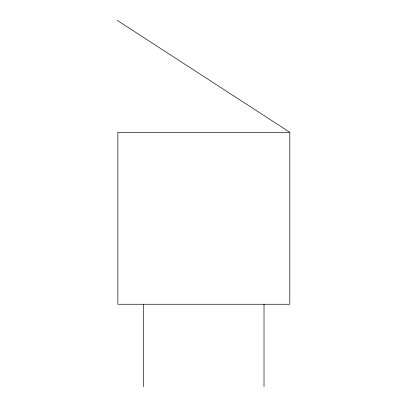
<?xml version="1.0" encoding="UTF-8"?>
<svg xmlns="http://www.w3.org/2000/svg" width="407" height="407" viewBox="0 0 407 407"><rect width="100%" height="100%" fill="white"/><g stroke="black" fill="none" stroke-linecap="round" stroke-linejoin="round"><path stroke-width="0.61" d="M289.815 132.3L117.857 132.3L117.857 304.253L289.815 304.253L289.815 132.3L117.185 20.35M264.021 304.253L264.021 386.65M143.651 304.253L143.651 386.65"/></g></svg>
